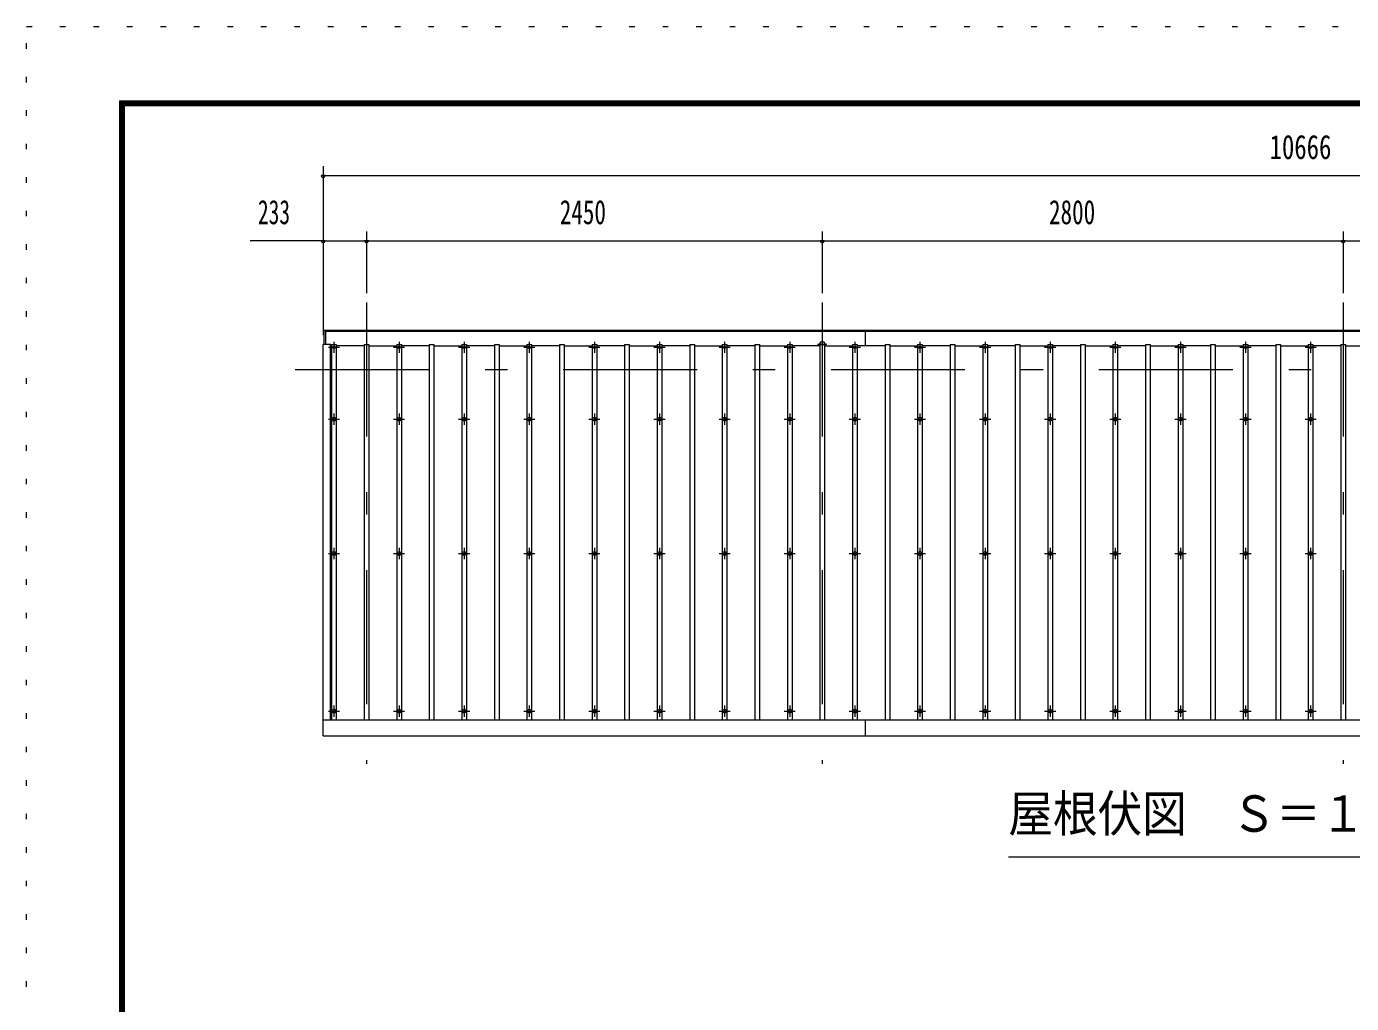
# Model space of a CAD drawing. Units: millimetres, scale not verified, with parts at other scales. Extents: x -25848 to 25858, y -10500 to 10500.
# Drawn here: x -3842 to 3280, y 5250 to 10500 of the extents above; entities that cross this region are included whole.
import ezdxf
from ezdxf.enums import TextEntityAlignment as Align

# ---------------------------------------------------------------- set-up
doc = ezdxf.new("R2010")
doc.units = ezdxf.units.MM
doc.header["$LTSCALE"] = 60
doc.linetypes.add('USER3', pattern=[24, 12, -5, 2, -5])
doc.linetypes.add('USER4', pattern=[3, 0.5, -2.5])
for name, color, linetype, lineweight in [('0-2_1-05BOLD', 7, 'Continuous', 18), ('0-3_1-25CENTER', 3, 'USER3', 18), ('0-4_1-45THIN', 4, 'Continuous', 18), ('0-5_1-55DIM', 3, 'Continuous', 18), ('0-C_F-F', 5, 'Continuous', 18), ('0-D_F-E_J_ADD', 5, 'USER4', 18)]:
    doc.layers.add(name, color=color, linetype=linetype, lineweight=lineweight)
doc.styles.add('ＭＳ ゴシック', font='')
doc.styles.get('ＭＳ ゴシック').set_extended_font_data('MS Gothic')

msp = doc.modelspace()

# ---------------------------------------------------------------- linework, layer by layer
at = {"layer": '0-2_1-05BOLD'}
for p, q in [((-2232.55, 8790.67), (-2232.55, 8867.67)), ((-2232.55, 8862.67), (8403.44, 8862.67)), ((665.45, 8867.67), (665.45, 8784.63)), ((-2247.55, 6687.67), (-2247.55, 8790.67)), ((-2247.55, 6773.43), (8418.44, 6773.43)), ((665.45, 6773.43), (665.45, 6687.67))]:
    msp.add_line(p, q, dxfattribs=at)
for points in [[(-2242.55, 8790.67), (-2242.55, 8867.67), (8413.44, 8867.67)], [(-2207.55, 6773.43), (-2207.55, 8790.67), (-2247.55, 8790.67)], [(-2247.55, 6687.67), (8418.44, 6687.67), (8418.44, 8790.67)]]:
    msp.add_lwpolyline(points, dxfattribs=at)
for centre in [(-2189.55, 8390.17), (-1839.55, 8390.17), (-1489.56, 8390.17), (-1139.56, 8390.17), (-789.56, 8390.17), (-439.56, 8390.17), (-89.56, 8390.17), (260.44, 8390.17), (610.45, 8390.17), (960.44, 8390.17), (1310.45, 8390.17), (1660.44, 8390.17), (2010.45, 8390.17), (2360.44, 8390.17), (2710.44, 8390.17), (3060.44, 8390.17), (-2189.55, 7668.51), (-1839.55, 7668.51), (-1489.56, 7668.51), (-1139.56, 7668.51), (-789.56, 7668.51), (-439.56, 7668.51), (-89.56, 7668.51), (260.44, 7668.51), (610.45, 7668.51), (960.44, 7668.51), (1310.45, 7668.51), (1660.44, 7668.51), (2010.45, 7668.51), (2360.44, 7668.51), (2710.44, 7668.51), (3060.44, 7668.51), (-2189.55, 6820.85), (-1839.55, 6820.85), (-1489.56, 6820.85), (-1139.56, 6820.85), (-789.56, 6820.85), (-439.56, 6820.85), (-89.56, 6820.85), (260.44, 6820.85), (610.45, 6820.85), (960.44, 6820.85), (1310.45, 6820.85), (1660.44, 6820.85), (2010.45, 6820.85), (2360.44, 6820.85), (2710.44, 6820.85), (3060.44, 6820.85)]:
    msp.add_circle(centre, 10, dxfattribs=at)
for centre, radius, start, end in [((-2189.55, 8765.7), 14.5, 46.39838, 133.60162), ((-2189.55, 8786.71), 14.5, 226.3961, 313.6039), ((-1839.55, 8765.7), 14.5, 46.39838, 133.60162), ((-1839.55, 8786.71), 14.5, 226.3961, 313.6039), ((-1489.56, 8765.7), 14.5, 46.39838, 133.60162), ((-1489.56, 8786.71), 14.5, 226.3961, 313.6039), ((-1139.56, 8765.7), 14.5, 46.39838, 133.60162), ((-1139.56, 8786.71), 14.5, 226.3961, 313.6039), ((-789.56, 8765.7), 14.5, 46.39838, 133.60162), ((-789.56, 8786.71), 14.5, 226.3961, 313.6039), ((-439.56, 8765.7), 14.5, 46.39838, 133.60162), ((-439.56, 8786.71), 14.5, 226.3961, 313.6039), ((-89.56, 8765.7), 14.5, 46.39838, 133.60162), ((-89.56, 8786.71), 14.5, 226.3961, 313.6039), ((260.44, 8765.7), 14.5, 46.39838, 133.60162), ((260.44, 8786.71), 14.5, 226.3961, 313.6039), ((435.45, 8792.15), 15, 326.44154, 213.55197), ((610.45, 8765.7), 14.5, 46.39838, 133.60162), ((610.45, 8786.71), 14.5, 226.3961, 313.6039), ((960.44, 8765.7), 14.5, 46.39838, 133.60162), ((960.44, 8786.71), 14.5, 226.3961, 313.6039), ((1310.45, 8765.7), 14.5, 46.39838, 133.60162), ((1310.45, 8786.71), 14.5, 226.3961, 313.6039), ((1660.44, 8765.7), 14.5, 46.39838, 133.60162), ((1660.44, 8786.71), 14.5, 226.3961, 313.6039), ((2010.45, 8765.7), 14.5, 46.39838, 133.60162), ((2010.45, 8786.71), 14.5, 226.3961, 313.6039), ((2360.44, 8765.7), 14.5, 46.39838, 133.60162), ((2360.44, 8786.71), 14.5, 226.3961, 313.6039), ((2710.44, 8765.7), 14.5, 46.39838, 133.60162), ((2710.44, 8786.71), 14.5, 226.3961, 313.6039), ((3060.44, 8765.7), 14.5, 46.39838, 133.60162), ((3060.44, 8786.71), 14.5, 226.3961, 313.6039)]:
    msp.add_arc(centre, radius, start, end, dxfattribs=at)
at = {"layer": '0-3_1-25CENTER'}
for p, q in [((-2014.55, 9017.67), (-2014.55, 6537.67)), ((435.44, 9017.67), (435.45, 6537.67)), ((3235.44, 9017.67), (3235.45, 6537.67)), ((-2219.55, 8776.2), (-2159.55, 8776.2)), ((-2189.55, 8806.2), (-2189.55, 8746.2)), ((-1869.55, 8776.2), (-1809.55, 8776.2)), ((-1839.55, 8806.2), (-1839.55, 8746.2)), ((-1519.55, 8776.2), (-1459.55, 8776.2)), ((-1489.56, 8806.2), (-1489.56, 8746.2)), ((-1169.55, 8776.2), (-1109.55, 8776.2)), ((-1139.56, 8806.2), (-1139.56, 8746.2)), ((-819.55, 8776.2), (-759.55, 8776.2)), ((-789.56, 8806.2), (-789.56, 8746.2)), ((-469.55, 8776.2), (-409.55, 8776.2)), ((-439.56, 8806.2), (-439.56, 8746.2)), ((-119.55, 8776.2), (-59.55, 8776.2)), ((-89.56, 8806.2), (-89.56, 8746.2)), ((230.45, 8776.2), (290.45, 8776.2)), ((260.44, 8806.2), (260.44, 8746.2)), ((410.45, 8792.15), (460.45, 8792.15)), ((580.45, 8776.2), (640.45, 8776.2)), ((610.45, 8806.2), (610.45, 8746.2)), ((930.45, 8776.2), (990.45, 8776.2)), ((960.44, 8806.2), (960.44, 8746.2)), ((1280.45, 8776.2), (1340.45, 8776.2)), ((1310.45, 8806.2), (1310.45, 8746.2)), ((1630.45, 8776.2), (1690.45, 8776.2)), ((1660.44, 8806.2), (1660.44, 8746.2)), ((1980.45, 8776.2), (2040.45, 8776.2)), ((2010.45, 8806.2), (2010.45, 8746.2)), ((2330.45, 8776.2), (2390.45, 8776.2)), ((2360.44, 8806.2), (2360.44, 8746.2)), ((2680.45, 8776.2), (2740.45, 8776.2)), ((2710.44, 8806.2), (2710.44, 8746.2)), ((3030.45, 8776.2), (3090.45, 8776.2)), ((3060.44, 8806.2), (3060.44, 8746.2)), ((-2397.55, 8657.67), (8568.45, 8657.67)), ((-2189.55, 8420.17), (-2189.55, 8360.17)), ((-1839.55, 8420.17), (-1839.55, 8360.17)), ((-1489.56, 8420.17), (-1489.56, 8360.17)), ((-1139.56, 8420.17), (-1139.56, 8360.17)), ((-789.56, 8420.17), (-789.56, 8360.17)), ((-439.56, 8420.17), (-439.56, 8360.17)), ((-89.56, 8420.17), (-89.56, 8360.17)), ((260.44, 8420.17), (260.44, 8360.17)), ((610.45, 8420.17), (610.45, 8360.17)), ((960.44, 8420.17), (960.44, 8360.17)), ((1310.45, 8420.17), (1310.45, 8360.17)), ((1660.44, 8420.17), (1660.44, 8360.17)), ((2010.45, 8420.17), (2010.45, 8360.17)), ((2360.44, 8420.17), (2360.44, 8360.17)), ((2710.44, 8420.17), (2710.44, 8360.17)), ((3060.44, 8420.17), (3060.44, 8360.17)), ((-2219.55, 8390.17), (-2159.55, 8390.17)), ((-1869.55, 8390.17), (-1809.55, 8390.17)), ((-1519.55, 8390.17), (-1459.55, 8390.17)), ((-1169.55, 8390.17), (-1109.55, 8390.17)), ((-819.55, 8390.17), (-759.55, 8390.17)), ((-469.55, 8390.17), (-409.55, 8390.17)), ((-119.55, 8390.17), (-59.55, 8390.17)), ((230.45, 8390.17), (290.45, 8390.17)), ((580.45, 8390.17), (640.45, 8390.17)), ((930.45, 8390.17), (990.45, 8390.17)), ((1280.45, 8390.17), (1340.45, 8390.17)), ((1630.45, 8390.17), (1690.45, 8390.17)), ((1980.45, 8390.17), (2040.45, 8390.17)), ((2330.45, 8390.17), (2390.45, 8390.17)), ((2680.45, 8390.17), (2740.45, 8390.17)), ((3030.45, 8390.17), (3090.45, 8390.17)), ((-2189.55, 7698.51), (-2189.55, 7638.51)), ((-1839.55, 7698.51), (-1839.55, 7638.51)), ((-1489.56, 7698.51), (-1489.56, 7638.51)), ((-1139.56, 7698.51), (-1139.56, 7638.51)), ((-789.56, 7698.51), (-789.56, 7638.51)), ((-439.56, 7698.51), (-439.56, 7638.51)), ((-89.56, 7698.51), (-89.56, 7638.51)), ((260.44, 7698.51), (260.44, 7638.51)), ((610.45, 7698.51), (610.45, 7638.51)), ((960.44, 7698.51), (960.44, 7638.51)), ((1310.45, 7698.51), (1310.45, 7638.51)), ((1660.44, 7698.51), (1660.44, 7638.51)), ((2010.45, 7698.51), (2010.45, 7638.51)), ((2360.44, 7698.51), (2360.44, 7638.51)), ((2710.44, 7698.51), (2710.44, 7638.51)), ((3060.44, 7698.51), (3060.44, 7638.51)), ((-2219.55, 7668.51), (-2159.55, 7668.51)), ((-1869.55, 7668.51), (-1809.55, 7668.51)), ((-1519.55, 7668.51), (-1459.55, 7668.51)), ((-1169.55, 7668.51), (-1109.55, 7668.51)), ((-819.55, 7668.51), (-759.55, 7668.51)), ((-469.55, 7668.51), (-409.55, 7668.51)), ((-119.55, 7668.51), (-59.55, 7668.51)), ((230.45, 7668.51), (290.45, 7668.51)), ((580.45, 7668.51), (640.45, 7668.51)), ((930.45, 7668.51), (990.45, 7668.51)), ((1280.45, 7668.51), (1340.45, 7668.51)), ((1630.45, 7668.51), (1690.45, 7668.51)), ((1980.45, 7668.51), (2040.45, 7668.51)), ((2330.45, 7668.51), (2390.45, 7668.51)), ((2680.45, 7668.51), (2740.45, 7668.51)), ((3030.45, 7668.51), (3090.45, 7668.51)), ((-2189.55, 6850.85), (-2189.55, 6790.85)), ((-1839.55, 6850.85), (-1839.55, 6790.85)), ((-1489.56, 6850.85), (-1489.56, 6790.85)), ((-1139.56, 6850.85), (-1139.56, 6790.85)), ((-789.56, 6850.85), (-789.56, 6790.85)), ((-439.56, 6850.85), (-439.56, 6790.85)), ((-89.56, 6850.85), (-89.56, 6790.85)), ((260.44, 6850.85), (260.44, 6790.85)), ((610.45, 6850.85), (610.45, 6790.85)), ((960.44, 6850.85), (960.44, 6790.85)), ((1310.45, 6850.85), (1310.45, 6790.85)), ((1660.44, 6850.85), (1660.44, 6790.85)), ((2010.45, 6850.85), (2010.45, 6790.85)), ((2360.44, 6850.85), (2360.44, 6790.85)), ((2710.44, 6850.85), (2710.44, 6790.85)), ((3060.44, 6850.85), (3060.44, 6790.85)), ((-2219.55, 6820.85), (-2159.55, 6820.85)), ((-1869.55, 6820.85), (-1809.55, 6820.85)), ((-1519.55, 6820.85), (-1459.55, 6820.85)), ((-1169.55, 6820.85), (-1109.55, 6820.85)), ((-819.55, 6820.85), (-759.55, 6820.85)), ((-469.55, 6820.85), (-409.55, 6820.85)), ((-119.55, 6820.85), (-59.55, 6820.85)), ((230.45, 6820.85), (290.45, 6820.85)), ((580.45, 6820.85), (640.45, 6820.85)), ((930.45, 6820.85), (990.45, 6820.85)), ((1280.45, 6820.85), (1340.45, 6820.85)), ((1630.45, 6820.85), (1690.45, 6820.85)), ((1980.45, 6820.85), (2040.45, 6820.85)), ((2330.45, 6820.85), (2390.45, 6820.85)), ((2680.45, 6820.85), (2740.45, 6820.85)), ((3030.45, 6820.85), (3090.45, 6820.85))]:
    msp.add_line(p, q, dxfattribs=at)
at = {"layer": '0-4_1-45THIN'}
for p, q in [((-2207.55, 8784.63), (-2202.05, 8784.63)), ((-2202.05, 8790.67), (-2202.05, 6773.43)), ((-2202.05, 8790.67), (-2177.05, 8790.67)), ((-2177.05, 8790.67), (-2177.05, 6773.43)), ((-2027.05, 8784.63), (-2177.05, 8784.63)), ((-2027.05, 8790.67), (-2002.05, 8790.67)), ((-2027.05, 8790.67), (-2027.05, 6773.43)), ((-2002.05, 8790.67), (-2002.05, 6773.43)), ((-2002.05, 8784.63), (-1852.06, 8784.63)), ((-1852.06, 8790.67), (-1827.05, 8790.67)), ((-1852.06, 8790.67), (-1852.06, 6773.43)), ((-1827.05, 8790.67), (-1827.05, 6773.43)), ((-1677.06, 8784.63), (-1827.05, 8784.63)), ((-1677.06, 8790.67), (-1677.06, 6773.43)), ((-1677.06, 8790.67), (-1652.05, 8790.67)), ((-1652.05, 8790.67), (-1652.05, 6773.43)), ((-1652.05, 8784.63), (-1502.06, 8784.63)), ((-1502.06, 8790.67), (-1502.06, 6773.43)), ((-1502.06, 8790.67), (-1477.05, 8790.67)), ((-1477.05, 8790.67), (-1477.05, 6773.43)), ((-1327.06, 8784.63), (-1477.05, 8784.63)), ((-1327.06, 8790.67), (-1327.06, 6773.43)), ((-1302.06, 8784.63), (-1152.06, 8784.63)), ((-1152.06, 8790.67), (-1152.05, 6773.43)), ((-977.06, 8784.63), (-1127.06, 8784.63)), ((-977.06, 8790.67), (-977.06, 6773.43)), ((-952.06, 8784.63), (-802.06, 8784.63)), ((-802.06, 8790.67), (-802.05, 6773.43)), ((-627.06, 8784.63), (-777.06, 8784.63)), ((-627.06, 8790.67), (-627.06, 6773.43)), ((-602.06, 8784.63), (-452.06, 8784.63)), ((-452.06, 8790.67), (-452.05, 6773.43)), ((-452.06, 8790.67), (-427.06, 8790.67)), ((-427.06, 8790.67), (-427.05, 6773.43)), ((-277.06, 8784.63), (-427.06, 8784.63)), ((-277.06, 8790.67), (-277.06, 6773.43)), ((-277.06, 8790.67), (-252.05, 8790.67)), ((-252.06, 8784.63), (-102.06, 8784.63)), ((-252.05, 8790.67), (-252.05, 6773.43)), ((-102.06, 8790.67), (-102.05, 6773.43)), ((72.94, 8784.63), (-77.05, 8784.63)), ((72.94, 8790.67), (72.94, 6773.43)), ((97.94, 8784.63), (247.94, 8784.63)), ((247.94, 8790.67), (247.95, 6773.43)), ((247.94, 8790.67), (272.94, 8790.67)), ((272.94, 8790.67), (272.95, 6773.43)), ((422.94, 8784.63), (272.95, 8784.63)), ((422.94, 8790.67), (422.94, 6773.43)), ((422.94, 8790.67), (447.94, 8790.67)), ((447.94, 8790.67), (447.94, 6773.43)), ((447.94, 8784.63), (597.94, 8784.63)), ((597.95, 8790.67), (597.95, 6773.43)), ((597.95, 8790.67), (622.95, 8790.67)), ((622.95, 8790.67), (622.95, 6773.43)), ((772.95, 8784.63), (622.95, 8784.63)), ((772.95, 8790.67), (772.95, 6773.43)), ((797.95, 8784.63), (947.95, 8784.63)), ((947.95, 8790.67), (947.95, 6773.43)), ((1122.95, 8784.63), (972.95, 8784.63)), ((1122.95, 8790.67), (1122.95, 6773.43)), ((1122.95, 8790.67), (1147.95, 8790.67)), ((1147.95, 8790.67), (1147.95, 6773.43)), ((1147.95, 8784.63), (1297.95, 8784.63)), ((1297.95, 8790.67), (1297.95, 6773.43)), ((1472.95, 8784.63), (1322.95, 8784.63)), ((1472.95, 8790.67), (1472.95, 6773.43)), ((1472.95, 8790.67), (1497.95, 8790.67)), ((1497.95, 8790.67), (1497.95, 6773.43)), ((1497.95, 8784.63), (1647.95, 8784.63)), ((1647.95, 8790.67), (1647.95, 6773.43)), ((1822.95, 8784.63), (1672.95, 8784.63)), ((1822.95, 8790.67), (1822.95, 6773.43)), ((1847.95, 8784.63), (1997.95, 8784.63)), ((1997.94, 8790.67), (1997.95, 6773.43)), ((2172.95, 8784.63), (2022.95, 8784.63)), ((2172.95, 8790.67), (2172.95, 6773.43)), ((2197.95, 8784.63), (2347.95, 8784.63)), ((2347.95, 8790.67), (2347.95, 6773.43)), ((2522.95, 8784.63), (2372.95, 8784.63)), ((2522.95, 8790.67), (2522.95, 6773.43)), ((2522.95, 8790.67), (2547.95, 8790.67)), ((2547.95, 8790.67), (2547.95, 6773.43)), ((2547.95, 8784.63), (2697.95, 8784.63)), ((2697.95, 8790.67), (2697.95, 6773.43)), ((2872.95, 8784.63), (2722.95, 8784.63)), ((2872.95, 8790.67), (2872.95, 6773.43)), ((2897.95, 8784.63), (3047.95, 8784.63)), ((3047.95, 8790.67), (3047.95, 6773.43)), ((3222.94, 8784.63), (3072.95, 8784.63)), ((3222.94, 8790.67), (3222.95, 6773.43)), ((3222.94, 8790.67), (3247.94, 8790.67)), ((3247.94, 8790.67), (3247.94, 6773.43)), ((3247.94, 8784.63), (3397.95, 8784.63))]:
    msp.add_line(p, q, dxfattribs=at)
for points in [[(-1327.06, 8790.67), (-1302.06, 8790.67), (-1302.06, 6773.43)], [(-1152.06, 8790.67), (-1127.06, 8790.67), (-1127.05, 6773.43)], [(-977.06, 8790.67), (-952.06, 8790.67), (-952.06, 6773.43)], [(-802.06, 8790.67), (-777.06, 8790.67), (-777.05, 6773.43)], [(-627.06, 8790.67), (-602.06, 8790.67), (-602.06, 6773.43)], [(-102.06, 8790.67), (-77.05, 8790.67), (-77.05, 6773.43)], [(72.94, 8790.67), (97.94, 8790.67), (97.94, 6773.43)], [(772.95, 8790.67), (797.95, 8790.67), (797.95, 6773.43)], [(947.95, 8790.67), (972.95, 8790.67), (972.95, 6773.43)], [(1297.95, 8790.67), (1322.95, 8790.67), (1322.95, 6773.43)], [(1647.95, 8790.67), (1672.95, 8790.67), (1672.95, 6773.43)], [(1822.95, 8790.67), (1847.95, 8790.67), (1847.95, 6773.43)], [(1997.94, 8790.67), (2022.95, 8790.67), (2022.95, 6773.43)], [(2172.95, 8790.67), (2197.95, 8790.67), (2197.95, 6773.43)], [(2347.95, 8790.67), (2372.95, 8790.67), (2372.95, 6773.43)], [(2697.95, 8790.67), (2722.95, 8790.67), (2722.95, 6773.43)], [(2872.95, 8790.67), (2897.95, 8790.67), (2897.95, 6773.43)], [(3047.95, 8790.67), (3072.95, 8790.67), (3072.95, 6773.43)]]:
    msp.add_lwpolyline(points, dxfattribs=at)
at = {"layer": '0-5_1-55DIM'}
for p, q in [((-2237.55, 9698.67), (-2257.55, 9698.67)), ((-2247.55, 9748.67), (-2247.55, 8840.67)), ((-2247.55, 9698.67), (8418.44, 9698.67)), ((-2247.55, 9348.67), (-2640.05, 9348.67)), ((-2237.55, 9348.67), (-2257.55, 9348.67)), ((-2247.55, 9348.67), (-2014.55, 9348.67)), ((-2004.55, 9348.67), (-2024.55, 9348.67)), ((-2014.55, 9398.67), (-2014.55, 9067.67)), ((-2014.55, 9348.67), (435.44, 9348.67)), ((445.44, 9348.67), (425.44, 9348.67)), ((435.44, 9398.67), (435.44, 9067.67)), ((435.44, 9348.67), (3235.44, 9348.67)), ((3245.44, 9348.67), (3225.44, 9348.67)), ((3235.44, 9398.67), (3235.44, 9067.67)), ((3235.44, 9348.67), (5485.44, 9348.67)), ((1435.45, 6037.67), (4735.44, 6037.67))]:
    msp.add_line(p, q, dxfattribs=at)
for centre in [(-2247.55, 9698.67), (-2247.55, 9348.67), (-2014.55, 9348.67), (435.44, 9348.67), (3235.44, 9348.67)]:
    msp.add_arc(centre, 10, 180, 0, dxfattribs=at)
at = {"layer": '0-C_F-F'}
for p, q in [((-3342.22, 10100), (-3342.22, -10000)), ((-3342.22, 10100), (25357.78, 10100)), ((-3339.72, 10097.5), (25355.28, 10097.5)), ((-3339.72, 10097.5), (-3339.72, -9997.5)), ((-3337.22, 10095), (25352.78, 10095)), ((-3334.72, 10092.5), (25350.28, 10092.5)), ((-3334.72, 10092.5), (-3334.72, -9992.5)), ((-3332.22, 10090), (25347.78, 10090)), ((-3329.72, 10087.5), (25345.28, 10087.5)), ((-3329.72, 10087.5), (-3329.72, -9987.5)), ((-3327.22, 10085), (25342.78, 10085)), ((-3324.72, 10082.5), (25340.28, 10082.5)), ((-3324.72, 10082.5), (-3324.72, -9982.5)), ((-3322.22, 10080), (25337.78, 10080)), ((-3322.22, 10080), (-3322.22, -9980)), ((-3319.72, 10077.5), (25335.28, 10077.5)), ((-3319.72, 10077.5), (-3319.72, -9977.5)), ((-3317.22, 10075), (25332.78, 10075))]:
    msp.add_line(p, q, dxfattribs=at)
for points in [[(-3337.22, 10095), (-3337.22, -9995), (25352.78, -9995), (25352.78, 10095)], [(-3332.22, 10090), (-3332.22, -9990), (25347.78, -9990), (25347.78, 10090)], [(-3327.22, 10085), (-3327.22, -9985), (25342.78, -9985), (25342.78, 10085)], [(-3317.22, 10075), (-3317.22, -9975), (25332.78, -9975), (25332.78, 10075)]]:
    msp.add_lwpolyline(points, dxfattribs=at)
at = {"layer": '0-D_F-E_J_ADD'}
msp.add_lwpolyline([(-3842.22, -10500), (-3842.22, 10500), (25857.78, 10500)], dxfattribs=at)

# ---------------------------------------------------------------- texts
at = {"layer": '0-5_1-55DIM', "color": 7, "style": 'ＭＳ ゴシック'}
for s, height, width, p in [('10666', 130.2, 0.75, (2839.82, 9748.67)), ('233', 130.2, 0.65, (-2598.23, 9398.67)), ('2450', 130.2, 0.7, (-975.56, 9398.67)), ('2800', 130.2, 0.7, (1654.17, 9398.67)), ('屋根伏図\u3000Ｓ＝１／５０', 195.4, 0.9, (1435.45, 6114.32))]:
    msp.add_text(s, height=height, dxfattribs=dict(at, width=width)).set_placement(p, align=Align.BOTTOM_LEFT)

doc.saveas('drawing.dxf')
